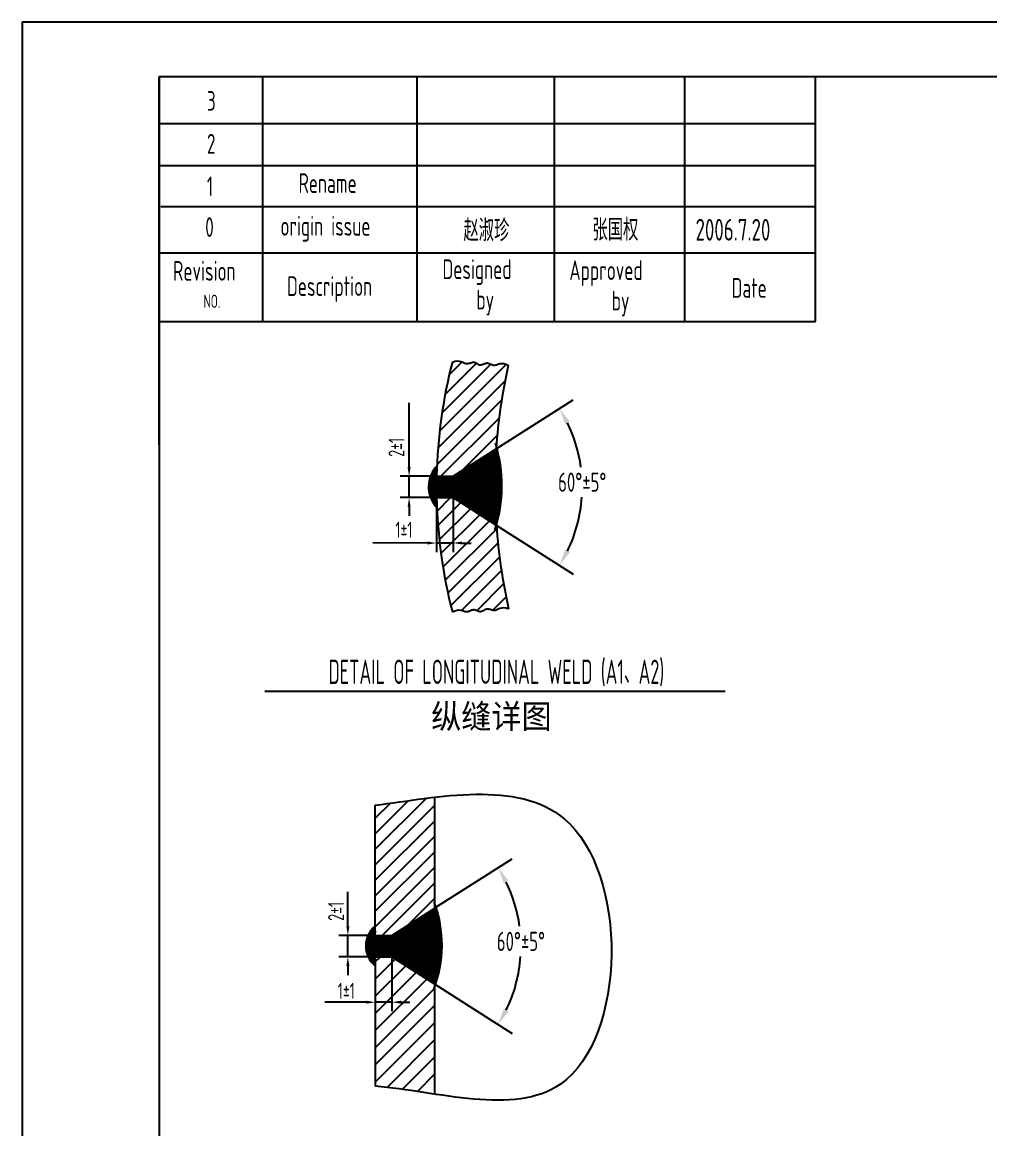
# Model space of a CAD drawing. Extents: x 2148 to 19378, y -121 to 5940.
# Drawn here: x 10968 to 12735, y 3798 to 5819 of the extents above; entities that cross this region are included whole.
import ezdxf
from ezdxf.enums import TextEntityAlignment as Align

# ---------------------------------------------------------------- set-up
doc = ezdxf.new("R2010")
doc.units = 0
doc.header["$LTSCALE"] = 100
doc.header["$MEASUREMENT"] = 0
doc.layers.get('0').update_dxf_attribs({"linetype": 'CONTINUOUS'})
doc.layers.get('DEFPOINTS').update_dxf_attribs({"linetype": 'CONTINUOUS'})
for name, color, linetype in [('01', 7, 'CONTINUOUS'), ('02', 1, 'CONTINUOUS'), ('02C', 3, 'CONTINUOUS'), ('08', 1, 'CONTINUOUS'), ('10', 1, 'CONTINUOUS'), ('11', 3, 'CONTINUOUS'), ('13', 3, 'CONTINUOUS')]:
    doc.layers.add(name, color=color, linetype=linetype)
doc.styles.get("Standard").update_dxf_attribs({"font": 'isocp.shx', "width": 0.707, "bigfont": 'hztxt.shx'})
doc.dimstyles.new('INTE$2', dxfattribs={"dimscale": 10, "dimtxt": 3.5, "dimasz": 3, "dimexe": 3, "dimexo": 0, "dimgap": 1, "dimtad": 1, "dimtih": 1, "dimtoh": 1, "dimdec": 3, "dimtxsty": 'STANDARD', "dimcen": 0, "dimclrd": 1, "dimclre": 1, "dimclrt": 3, "dimaunit": 1, "dimazin": 3, "dimtfac": 1, "dimtdec": 4, "dimtofl": 0, "dimtmove": 0, "dimatfit": 3, "dimtzin": 0})

# ---------------------------------------------------------------- blocks, each defined once
blk = doc.blocks.new('*D57')
at = {"layer": '08', "color": 1}
for p, q in [((11721.7, 4201.8), (11862.5, 4291.5)), ((11721.7, 4062.6), (11862.5, 3972.8))]:
    blk.add_line(p, q, dxfattribs=at)
for start, end in [(7.801, 26.0477), (333.9523, 355.9507)]:
    blk.add_arc((11612.4, 4132.2), 266.5, start, end, dxfattribs=at)
for points in [[(11847.5, 4246.8), (11856.2, 4251.6), (11837.2, 4275.4)], [(11856.2, 4012.7), (11847.5, 4017.6), (11837.2, 3988.9)]]:
    blk.add_solid(points, dxfattribs=at)
at = {"layer": 'DEFPOINTS', "color": 0}
for p in [(11721.7, 4201.8), (11643, 4151.7), (11643, 4112.7), (11721.7, 4062.6), (11874.2, 4082.1)]:
    blk.add_point(p, dxfattribs=at)
at = {"layer": '08', "color": 3, "insert": (11878.8, 4140.8), "char_height": 35, "attachment_point": 5}
blk.add_mtext('60{%%d}%%P5%%D', dxfattribs=at)
blk = doc.blocks.new('*D56')
at = {"layer": '08', "color": 1}
for p, q in [((11833.5, 5040.2), (11974.4, 5129.9)), ((11833.5, 4901), (11974.4, 4811.3))]:
    blk.add_line(p, q, dxfattribs=at)
for start, end in [(7.801, 26.0477), (333.9523, 355.9507)]:
    blk.add_arc((11724.3, 4970.6), 266.5, start, end, dxfattribs=at)
for points in [[(11959.4, 5085.2), (11968.1, 5090.1), (11949.1, 5113.8)], [(11968.1, 4851.1), (11959.4, 4856), (11949.1, 4827.4)]]:
    blk.add_solid(points, dxfattribs=at)
at = {"layer": 'DEFPOINTS', "color": 0}
for p in [(11833.5, 5040.2), (11754.9, 4990.1), (11754.9, 4951.1), (11986.1, 4920.5), (11833.5, 4901)]:
    blk.add_point(p, dxfattribs=at)
at = {"layer": '08', "color": 3, "insert": (11990.7, 4979.3), "char_height": 35, "attachment_point": 5}
blk.add_mtext('60{%%d}%%P5%%D', dxfattribs=at)

msp = doc.modelspace()

# ---------------------------------------------------------------- hatches: boundary and pattern name
at = {"layer": '10'}
h = msp.add_hatch(dxfattribs=at)
h.set_pattern_fill('U', color=256, scale=20, angle=45, style=0, pattern_type=0)
h.set_pattern_definition([(45, (11031.371, 3242.315), (-14.14214, 14.14214), [])])
h.paths.add_polyline_path([(11724.8133, 4990.1104), (11754.876, 4990.1104), (11833.5176, 5040.2107, -0.037967961), (11855.7024, 5192.7462), (11851.3118, 5194.7557), (11847.4027, 5195.7909), (11843.9243, 5196.0586), (11840.8261, 5195.7654), (11838.0572, 5195.1178), (11835.5671, 5194.3226), (11833.3051, 5193.5863), (11831.2205, 5193.1156), (11829.2679, 5193.0648), (11827.4235, 5193.3794), (11825.6688, 5193.9526), (11823.985, 5194.6776), (11822.3538, 5195.4475), (11820.7565, 5196.1555), (11819.1746, 5196.6949), (11817.5895, 5196.9588), (11815.9867, 5196.8742), (11814.3676, 5196.5028), (11812.7376, 5195.9403), (11811.1021, 5195.2823), (11809.4667, 5194.6242), (11807.8367, 5194.0617), (11806.2176, 5193.6903), (11804.6147, 5193.6057), (11803.0318, 5193.8715), (11801.4652, 5194.424), (11799.9095, 5195.1676), (11798.3592, 5196.0069), (11796.8089, 5196.8461), (11795.2532, 5197.5897), (11793.6866, 5198.1422), (11792.1037, 5198.408), (11790.4989, 5198.3255), (11788.866, 5197.9689), (11787.1988, 5197.4465), (11785.4908, 5196.8664), (11783.7357, 5196.337), (11781.9273, 5195.9664), (11780.0591, 5195.8629), (11778.1249, 5196.1347), (11776.1071, 5196.8387), (11773.9431, 5197.8267), (11771.5592, 5198.8991), (11768.8816, 5199.8563), (11765.8366, 5200.4989), (11762.3503, 5200.6272), (11758.349, 5200.0418), (11753.7589, 5198.5429, 0.058294655)])
h.paths.add_polyline_path([(11754.876, 4868.212), (11730.4121, 4868.212, 0.03529453), (11753.7589, 4742.6841), (11758.1809, 4744.6874), (11762.1151, 4745.713), (11765.6132, 4745.9687), (11768.727, 4745.6619), (11771.5083, 4745.0001), (11774.0087, 4744.1909), (11776.2801, 4743.4419), (11778.3741, 4742.9605), (11780.337, 4742.9019), (11782.1925, 4743.2111), (11783.9589, 4743.7806), (11785.6545, 4744.5029), (11787.2975, 4745.2706), (11788.9062, 4745.9763), (11790.4987, 4746.5125), (11792.0933, 4746.7717), (11793.7044, 4746.6804), (11795.3309, 4746.3007), (11796.9675, 4745.7289), (11798.6091, 4745.0609), (11800.2508, 4744.393), (11801.8874, 4743.8211), (11803.5138, 4743.4415), (11805.125, 4743.3502), (11806.7174, 4743.6113), (11808.2946, 4744.1607), (11809.8616, 4744.9023), (11811.4235, 4745.74), (11812.9854, 4746.5778), (11814.5524, 4747.3194), (11816.1296, 4747.8688), (11817.722, 4748.1299), (11819.3351, 4748.0407), (11820.9754, 4747.6758), (11822.6496, 4747.1441), (11824.3645, 4746.5543), (11826.127, 4746.0153), (11827.9437, 4745.6357), (11829.8215, 4745.5244), (11831.7672, 4745.7901), (11833.7986, 4746.4901), (11835.9781, 4747.475), (11838.379, 4748.5439), (11841.0747, 4749.496), (11844.1386, 4750.1302), (11847.6442, 4750.2457), (11851.6647, 4749.6416), (11856.2737, 4748.1169, -0.037967961), (11834.0889, 4900.6524), (11754.876, 4951.1166)])
h.paths.add_polyline_path([(11754.876, 4951.1166), (11724.8133, 4951.1166, 0.022952899), (11730.4121, 4868.212), (11754.876, 4868.212)])
h = msp.add_hatch(dxfattribs=at)
h.set_pattern_fill('_U', color=256, style=0, pattern_type=0)
h.set_pattern_definition([(0, (11031.3711, 3242.315), (0, 1), [])])
h.paths.add_polyline_path([(11754.876, 4990.1104), (11724.8133, 4990.1104), (11713.6756, 4990.1104, 0.185956253), (11713.9546, 4951.1166), (11724.8133, 4951.1166), (11754.876, 4951.1166), (11834.0889, 4900.6524, 0.138383539), (11833.8898, 5045.4354, 0.00128837), (11833.5176, 5040.2107)])
h.paths.add_polyline_path([(11713.6756, 4990.1104), (11724.8133, 4990.1104, -0.00511948), (11725.4024, 5008.6438, 0.102145709)], flags=16)
h.paths.add_polyline_path([(11713.9546, 4951.1166, 0.094554292), (11724.8133, 4933.9273), (11724.8133, 4951.1166)], flags=16)
h = msp.add_hatch(dxfattribs=at)
h.set_pattern_fill('U', color=256, scale=0.5, angle=45, style=0, pattern_type=0)
h.set_pattern_definition([(45, (9995.17167, 2266.96843), (-0.35355339, 0.35355339), [])])
h.paths.add_polyline_path([(11721.2537, 4062.8213), (11721.2537, 4057.7385, 0.17608496), (11721.6624, 4209.0495), (11721.6624, 4201.7553), (11643.0208, 4151.655), (11612.9581, 4151.655), (11610.7395, 4151.655, 0.138984361), (11610.4119, 4112.6612), (11612.9581, 4112.6612), (11643.0208, 4112.6612)])
h.paths.add_polyline_path([(11610.7395, 4151.655), (11599.6022, 4151.655, 0.22110487), (11599.9041, 4112.6612), (11610.4119, 4112.6612, -0.138984361)])
h.paths.add_polyline_path([(11610.7395, 4151.655, -0.02365056), (11612.9422, 4158.0462), (11612.9422, 4168.7105, 0.118700098), (11599.6022, 4151.655)])
h.paths.add_polyline_path([(11599.9041, 4112.6612, 0.114887973), (11612.9581, 4096.2423), (11612.9581, 4112.6612)])

# ---------------------------------------------------------------- linework, layer by layer
at = {"color": 1, "linetype": 'BYBLOCK'}
for p, q in [((11674.6878, 5006.7424), (11674.6878, 5124.1953)), ((11724.8133, 4990.1104), (11658.0558, 4990.1104)), ((11674.6878, 4951.1166), (11674.6878, 4990.1104)), ((11724.8133, 4951.1166), (11658.0558, 4951.1166)), ((11724.8133, 4951.1166), (11724.8133, 4851.58)), ((11754.876, 4951.1166), (11754.876, 4851.58)), ((11674.6878, 4934.4846), (11674.6878, 4917.8526)), ((11708.1813, 4868.212), (11608.166, 4868.7733)), ((11754.876, 4868.212), (11724.8133, 4868.212)), ((11771.508, 4868.212), (11788.14, 4868.212)), ((11562.8326, 4168.287), (11562.8326, 4231.1366)), ((11612.9581, 4151.655), (11546.2006, 4151.655)), ((11562.8326, 4112.6612), (11562.8326, 4151.655)), ((11612.9581, 4112.6612), (11546.2006, 4112.6612)), ((11612.9581, 4112.6612), (11612.9581, 4013.1246)), ((11643.0208, 4112.6612), (11643.0208, 4013.1246)), ((11562.8326, 4096.0292), (11562.8326, 4079.3972)), ((11596.3261, 4029.7566), (11520.8712, 4029.7566)), ((11643.0208, 4029.7566), (11612.9581, 4029.7566)), ((11659.6528, 4029.7566), (11676.2848, 4029.7566))]:
    msp.add_line(p, q, dxfattribs=at)
for points in [[(11671.9158, 5006.7424), (11677.4598, 5006.7424), (11674.6878, 4990.1104)], [(11671.9158, 4934.4846), (11677.4598, 4934.4846), (11674.6878, 4951.1166)], [(11708.1813, 4870.984), (11708.1813, 4865.44), (11724.8133, 4868.212)], [(11771.508, 4870.984), (11771.508, 4865.44), (11754.876, 4868.212)], [(11560.0606, 4168.287), (11565.6046, 4168.287), (11562.8326, 4151.655)], [(11560.0606, 4096.0292), (11565.6046, 4096.0292), (11562.8326, 4112.6612)], [(11596.3261, 4032.5286), (11596.3261, 4026.9846), (11612.9581, 4029.7566)], [(11659.6528, 4032.5286), (11659.6528, 4026.9846), (11643.0208, 4029.7566)]]:
    msp.add_solid(points, dxfattribs=at)
at = {"layer": '01'}
for p, q in [((11754.876, 4990.1104), (11833.5176, 5040.2107)), ((11724.8133, 4990.1104), (11754.876, 4990.1104)), ((11724.8133, 4951.1166), (11754.876, 4951.1166)), ((11754.876, 4951.1166), (11833.5176, 4901.0164)), ((11612.9422, 4152.3809), (11612.9422, 4389.2844)), ((11721.6624, 4201.7553), (11721.6624, 4404.1035)), ((11643.0208, 4151.655), (11721.6624, 4201.7553)), ((11612.9581, 4151.655), (11643.0208, 4151.655)), ((11612.9581, 4112.6612), (11612.9581, 3876.3101)), ((11612.9581, 4112.6612), (11643.0208, 4112.6612)), ((11643.0208, 4112.6612), (11721.6624, 4062.561)), ((11721.2537, 4062.8213), (11721.2537, 3861.9376))]:
    msp.add_line(p, q, dxfattribs=at)
for centre, radius, start, end in [((12630.1234, 4970.6136), 905.52, 165.4212141, 178.7662618), ((12847.532, 4970.6136), 1016.4, 167.3762108, 176.0736488), ((12630.1234, 4970.6135), 905.52, 181.2337382, 194.5787859), ((12848.1033, 4970.2495), 1016.4, 183.9263512, 192.6237892)]:
    msp.add_arc(centre, radius, start, end, dxfattribs=at)
at = {"layer": '02'}
for p, q in [((11218.2688, 5047.3322), (11218.2688, 5719.3322)), ((11407.8838, 5272.5182), (11407.8838, 5719.3322)), ((11689.4301, 5272.5182), (11689.4301, 5719.3322)), ((11940.0372, 5272.5182), (11940.0372, 5719.3322)), ((12178.2688, 5272.5182), (12178.2688, 5719.3322)), ((12178.2688, 5272.5182), (12178.2688, 5719.3322)), ((12416.5003, 5272.5182), (12416.5003, 5719.3322)), ((11218.2688, 5634.0381), (12416.5003, 5634.0381)), ((11218.2688, 5557.3052), (12416.5003, 5557.3052)), ((11221.3626, 5482.8237), (12416.5003, 5482.8237)), ((11218.2688, 5398.2314), (12416.5003, 5398.2314)), ((11218.2688, 5272.5182), (12416.5003, 5272.5182))]:
    msp.add_line(p, q, dxfattribs=at)
for points in [[(10968.2688, -120.6678), (19378.2688, -120.6678), (19378.2688, 5819.3322), (10968.2688, 5819.3322)], [(11218.2688, -20.6678), (19278.2688, -20.6678), (19278.2688, 5719.3322), (11218.2688, 5719.3322)]]:
    msp.add_lwpolyline(points, close=True, dxfattribs=at)
for centre, radius, start, end in [((11577.4371, 4972.691), 266.5703, 342.311213, 17.0180003), ((11764.4257, 4970.9756), 54.2376, 134.0882549, 223.0842676), ((11513.2923, 4133.9563), 221.4884, 338.6274408, 20.7017724), ((11679.3615, 4131.5802), 71.4981, 157.2332994, 200.7545243)]:
    msp.add_arc(centre, radius, start, end, dxfattribs=at)
at = {"layer": '02C'}
for points in [[(11753.7589, 5198.5429), (11758.349, 5200.0418), (11762.3503, 5200.6272), (11765.8366, 5200.4989), (11768.8816, 5199.8563), (11771.5592, 5198.8991), (11773.9431, 5197.8267), (11776.1071, 5196.8387), (11778.1249, 5196.1347), (11780.0591, 5195.8629), (11781.9273, 5195.9664), (11783.7357, 5196.337), (11785.4908, 5196.8664), (11787.1988, 5197.4465), (11788.866, 5197.9689), (11790.4989, 5198.3255), (11792.1037, 5198.408), (11793.6866, 5198.1422), (11795.2532, 5197.5897), (11796.8089, 5196.8461), (11798.3592, 5196.0069), (11799.9095, 5195.1676), (11801.4652, 5194.424), (11803.0318, 5193.8715), (11804.6147, 5193.6057), (11806.2176, 5193.6903), (11807.8367, 5194.0617), (11809.4667, 5194.6242), (11811.1021, 5195.2823), (11812.7376, 5195.9403), (11814.3676, 5196.5028), (11815.9867, 5196.8742), (11817.5895, 5196.9588), (11819.1746, 5196.6949), (11820.7565, 5196.1555), (11822.3538, 5195.4475), (11823.985, 5194.6776), (11825.6688, 5193.9526), (11827.4235, 5193.3794), (11829.2679, 5193.0648), (11831.2205, 5193.1156), (11833.3051, 5193.5863), (11835.5671, 5194.3226), (11838.0572, 5195.1178), (11840.8261, 5195.7654), (11843.9243, 5196.0586), (11847.4027, 5195.7909), (11851.3118, 5194.7557), (11855.7024, 5192.7462)], [(11753.7589, 4742.6841), (11758.1809, 4744.6874), (11762.1151, 4745.713), (11765.6132, 4745.9687), (11768.727, 4745.6619), (11771.5083, 4745.0001), (11774.0087, 4744.1909), (11776.2801, 4743.4419), (11778.3741, 4742.9605), (11780.337, 4742.9019), (11782.1925, 4743.2111), (11783.9589, 4743.7806), (11785.6545, 4744.5029), (11787.2975, 4745.2706), (11788.9062, 4745.9763), (11790.4987, 4746.5125), (11792.0933, 4746.7717), (11793.7044, 4746.6804), (11795.3309, 4746.3007), (11796.9675, 4745.7289), (11798.6091, 4745.0609), (11800.2508, 4744.393), (11801.8874, 4743.8211), (11803.5138, 4743.4415), (11805.125, 4743.3502), (11806.7174, 4743.6113), (11808.2946, 4744.1607), (11809.8616, 4744.9023), (11811.4235, 4745.74), (11812.9854, 4746.5778), (11814.5524, 4747.3194), (11816.1296, 4747.8688), (11817.722, 4748.1299), (11819.3351, 4748.0407), (11820.9754, 4747.6758), (11822.6496, 4747.1441), (11824.3645, 4746.5543), (11826.127, 4746.0153), (11827.9437, 4745.6357), (11829.8215, 4745.5244), (11831.7672, 4745.7901), (11833.7986, 4746.4901), (11835.9781, 4747.475), (11838.379, 4748.5439), (11841.0747, 4749.496), (11844.1386, 4750.1302), (11847.6442, 4750.2457), (11851.6647, 4749.6416), (11856.2737, 4748.1169)]]:
    msp.add_lwpolyline(points, dxfattribs=at)
at = {"layer": '10'}
for p, q in [((11612.9422, 4309.003), (11706.1797, 4402.2405)), ((11612.9422, 4337.2873), (11673.4968, 4397.8419)), ((11612.9422, 4365.5715), (11640.4796, 4393.109)), ((11612.9422, 4280.7187), (11721.5512, 4389.3278)), ((11612.9422, 4252.4345), (11721.6624, 4361.1547)), ((11612.9422, 4224.1502), (11721.6624, 4332.8704)), ((11612.9422, 4195.8659), (11721.6624, 4304.5862)), ((11612.9422, 4167.5817), (11721.6624, 4276.3019)), ((11625.2998, 4151.655), (11721.6624, 4248.0176)), ((11672.1264, 4170.1974), (11721.6624, 4219.7334)), ((11612.9581, 4103.3911), (11622.2282, 4112.6612)), ((11612.9581, 4072.0295), (11649.4768, 4108.5483)), ((11612.9581, 4040.6679), (11668.634, 4096.3438)), ((11612.9581, 4009.3063), (11687.7911, 4084.1394)), ((11612.9581, 3977.9447), (11706.9483, 4071.9349)), ((11612.9581, 3946.5831), (11721.2537, 4054.8787)), ((11612.9581, 3915.2215), (11721.2537, 4023.5171)), ((11612.9581, 3883.8599), (11721.2537, 3992.1555)), ((11634.6977, 3874.238), (11721.2537, 3960.7939)), ((11662.5379, 3870.7165), (11721.2537, 3929.4323)), ((11689.897, 3866.714), (11721.2537, 3898.0707))]:
    msp.add_line(p, q, dxfattribs=at)
msp.add_arc((11641.6875, 4132.4827), 46.2466, 127.6154188, 231.5945647, dxfattribs=at)
at = {"layer": '10', "start_tangent": (0.99132729, 0.131416152), "end_tangent": (-0.997034144, 0.07696048)}
msp.add_spline([(11612.9422, 4389.2844), (11957.3115, 4365.1171), (11951.1413, 3880.1794), (11612.9581, 3876.3101)], degree=3, dxfattribs=at)
at = {"layer": '11'}
msp.add_line((11411.6002, 4597.6798), (12251.4905, 4597.6798), dxfattribs=at)
at = {"layer": 'DEFPOINTS', "color": 0, "linetype": 'BYBLOCK'}
for p in [(11724.8133, 4990.1104), (11674.6878, 4951.1166), (11724.8133, 4951.1166), (11724.8133, 4951.1166), (11754.876, 4951.1166), (11754.876, 4868.212), (11612.9581, 4151.655), (11562.8326, 4112.6612), (11612.9581, 4112.6612), (11612.9581, 4112.6612), (11643.0208, 4112.6612), (11643.0208, 4029.7566)]:
    msp.add_point(p, dxfattribs=at)

# ---------------------------------------------------------------- texts
at = {"color": 3, "linetype": 'BYBLOCK', "char_height": 29.106, "attachment_point": 5, "rotation": 90}
for insert in [(11651.6181, 5042.7742), (11541.2864, 4195.6208)]:
    msp.add_mtext('2±1', dxfattribs=dict(at, insert=insert))
at = {"color": 3, "linetype": 'BYBLOCK', "char_height": 29.106, "attachment_point": 5}
for insert in [(11665.1742, 4892.4069), (11559.9639, 4050.5554)]:
    msp.add_mtext('1±1', dxfattribs=dict(at, insert=insert))
at = {"layer": '11'}
for s, height, width, p in [('DETAIL OF LONGITUDINAL WELD (A1、A2)', 44.4, 0.6, (11833.8846, 4633.2219)), ('纵缝详图', 50, 1.1, (11824.899, 4552.5591))]:
    msp.add_text(s, height=height, dxfattribs=dict(at, width=width)).set_placement(p, align=Align.MIDDLE)
at = {"layer": '13', "width": 0.707}
for s, height, p in [('3', 36, (11305.5629, 5657.4835)), ('2', 36, (11305.5629, 5579.1609)), ('1', 36, (11305.5629, 5501.5003)), ('Rename', 36, (11472.7851, 5507.3392)), ('0', 36, (11302.469, 5427.1074)), ('origin issue', 36, (11439.7362, 5429.294)), ('赵淑珍', 39.6, (11773.7703, 5419.1794)), ('张国权', 39.6, (12009.2584, 5420.4087)), ('2006.7.20', 39.6, (12197.499, 5420.4087)), ('Revision', 36, (11243.6846, 5347.1165)), ('Designed', 36, (11735.6172, 5350.207)), ('Approved', 36, (11967.2293, 5348.4084)), ('Description', 36, (11451.8398, 5319.3013)), ('Date', 36, (12263.4846, 5315.965)), ('NO.', 24, (11299.3751, 5297.6673)), ('by', 36, (11797.4954, 5294.5767)), ('by', 36, (12044.5772, 5292.7781))]:
    msp.add_text(s, height=height, dxfattribs=at).set_placement(p)

# ---------------------------------------------------------------- dimensions: what is measured, and where the dimension line sits
at = {"layer": '08'}
for base, line1, line2, picture, middle in [((11986.0609, 4920.5167), ((11754.876, 4951.1166), (11833.5176, 4901.0164)), ((11754.876, 4990.1104), (11833.5176, 5040.2107)), '*D56', (11990.6699, 4979.2918)), ((11874.2057, 4082.0613), ((11643.0208, 4112.6612), (11721.6624, 4062.561)), ((11643.0208, 4151.655), (11721.6624, 4201.7553)), '*D57', (11878.8146, 4140.8364))]:
    dim = msp.add_angular_dim_2l(base=base, line1=line1, line2=line2, text='60{%%d}%%P5%%D', dimstyle='INTE$2', override={"dimazin": 2, "dimtol": 1}, dxfattribs=at)
    dim.commit()
    dim.dimension.update_dxf_attribs({"geometry": picture, "text_midpoint": middle, "dimtype": 162})

doc.saveas('drawing.dxf')
